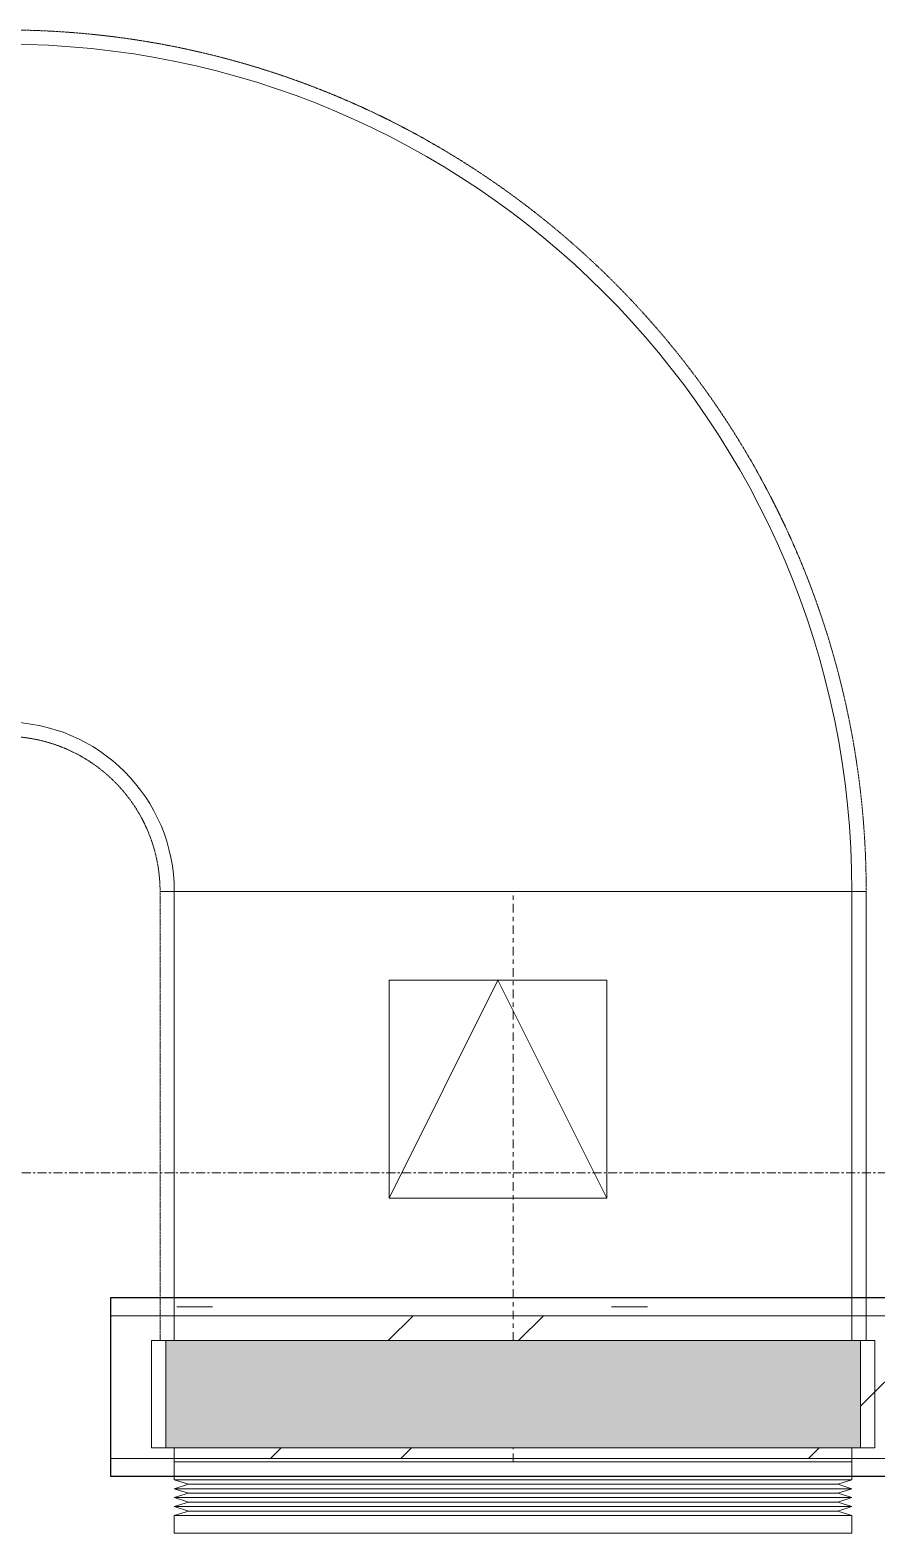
# Model space of a CAD drawing. Header units: inches. Extents: x -83664 to 20107, y -47222 to 19398.
# Drawn here: x -60860 to -59674, y -41759 to -39662 of the extents above; entities that cross this region are included whole.
import ezdxf

# ---------------------------------------------------------------- set-up
doc = ezdxf.new("R2010")
doc.units = ezdxf.units.IN
doc.header["$MEASUREMENT"] = 0
for name, pattern in [('Center', [29.999999, 12, -6, 6, -6]), ('Grid Line', [22.225, 12.7, -3.175, 3.175, -3.175]), ('Hidden 0_50', [1.0584, 0.5292, -0.5292])]:
    doc.linetypes.add(name, pattern=pattern)
doc.layers.add('A-DETL', color=7, linetype='Continuous', lineweight=18, true_color=0x00a600)
doc.layers.add('M-HVAC-DUCT', color=7, linetype='Continuous', lineweight=9, true_color=0xffe97f)
for name, color, linetype, lineweight in [('A-DETL-GENF', 7, 'Continuous', 9), ('A-WALL', 7, 'Continuous', 9), ('A-WALL-PATT', 7, 'Continuous', 25), ('M-HVAC-DUCT-CNTR', 7, 'Center', 9), ('S-GRID', 7, 'Continuous', 9)]:
    doc.layers.add(name, color=color, linetype=linetype, lineweight=lineweight)
pattern_1 = [(0, (0, 0), (1219.2, 304.8), [50.292, -864.108, 50.292, -864.108, -4876.8]), (0, (0, 0), (1219.2, 304.8), [-1828.8, 50.292, -1778.508, 50.292, -864.108, -2133.6]), (0, (0, 0), (1219.2, 304.8), [-4572, 50.292, -559.308, 50.292, -1473.708]), (120, (457.2, 152.4), (-873.56454, 903.4582), [50.292, -864.108, 50.292, -864.108, -4876.8]), (120, (457.2, 152.4), (-873.56454, 903.4582), [-1828.8, 50.292, -1778.508, 50.292, -864.108, -2133.6]), (120, (457.2, 152.4), (-873.56454, 903.4582), [-4572, 50.292, -559.308, 50.292, -1473.708]), (240, (609.6, 762), (-345.63546, -1208.2582), [50.292, -864.108, 50.292, -864.108, -4876.8]), (240, (609.6, 762), (-345.63546, -1208.2582), [-1828.8, 50.292, -1778.508, 50.292, -864.108, -2133.6]), (240, (609.6, 762), (-345.63546, -1208.2582), [-4572, 50.292, -559.308, 50.292, -1473.708])]

# ---------------------------------------------------------------- blocks, each defined once
blk = doc.blocks.new('M_Rec Elbow - Radius - 0_75W-8295559-FIRST FLOOR AC CONDITIONING LAYOUT - PART A')
at = {"layer": 'M-HVAC-DUCT', "color": 6, "true_color": 0xff00ff}
for p, q in [((-127.2, 544.6), (544.6, -127.2)), ((544.6, -127.2), (-127.2, 544.6)), ((-295.1, 475), (-295.1, -475)), ((-295.1, -475), (-295.1, 475))]:
    blk.add_line(p, q, dxfattribs=at)
for radius in [237.5, 237.5, 1187.5, 1187.5]:
    blk.add_arc((-295.1, 712.5), radius, 270, 315, dxfattribs=at)
blk = doc.blocks.new('M_Rec Elbow - Radius - 0_75W-8295560-FIRST FLOOR AC CONDITIONING LAYOUT - PART A')
at = {"layer": 'M-HVAC-DUCT', "color": 6, "true_color": 0xff00ff}
for p, q in [((-475, 712.5), (475, 712.5)), ((475, 712.5), (-475, 712.5)), ((-712.5, 475), (-712.5, -475)), ((-712.5, -475), (-712.5, 475))]:
    blk.add_line(p, q, dxfattribs=at)
for radius in [237.5, 237.5, 1187.5, 1187.5]:
    blk.add_arc((-712.5, 712.5), radius, 270, 0, dxfattribs=at)
blk = doc.blocks.new('GCE-DA-Fire Damper-Rectangular - Standard-8296411-FIRST FLOOR AC CONDITIONING LAYOUT - PART A')
at = {"layer": 'A-DETL-GENF', "true_color": 0xff00ff}
blk.add_hatch(color=6, dxfattribs=at).paths.add_polyline_path([(75, -487), (-75, -487), (-75, 487), (75, 487)])
at = {"layer": 'A-DETL-GENF', "color": 6, "true_color": 0xff00ff}
for p, q in [((75, 487), (-75, 487)), ((-75, 487), (-75, -487)), ((75, -487), (75, 487)), ((-75, -487), (75, -487))]:
    blk.add_line(p, q, dxfattribs=at)
at = {"layer": 'M-HVAC-DUCT', "color": 6, "true_color": 0xff00ff}
for p, q in [((-75, -487), (-75, 487)), ((-75, 487), (75, 487)), ((75, 487), (75, -487)), ((75, -487), (-75, -487))]:
    blk.add_line(p, q, dxfattribs=at)
blk = doc.blocks.new('Bmt_ME_DUCRectangular Flexible connection_FCU - Standard-9569674-FIRST FLOOR AC CONDITIONING LAYOUT - PART A')
at = {"layer": 'M-HVAC-DUCT', "color": 6, "true_color": 0xff00ff}
for p, q in [((-50, -475), (-50, 475)), ((-50, 475), (-50, -475)), ((-50, 475), (-25, 475)), ((-50, 475), (-25, 475)), ((-25, -475), (-25, 475)), ((-25, 475), (-25, -475)), ((-25, 475), (-25, -475)), ((-25, -475), (-25, 475)), ((-25, 475), (-18.75, 455)), ((-18.75, 455), (-25, 475)), ((-12.5, 475), (-18.75, 455)), ((-18.75, 455), (-12.5, 475)), ((-12.5, 475), (-6.25, 455)), ((-6.25, 455), (-12.5, 475)), ((-12.5, 475), (-12.5, -475)), ((-12.5, -475), (-12.5, 475)), ((0, 475), (-6.25, 455)), ((-6.25, 455), (0, 475)), ((0, 475), (6.25, 455)), ((6.25, 455), (0, 475)), ((0, -475), (0, 475)), ((0, 475), (0, -475)), ((12.5, 475), (6.25, 455)), ((6.25, 455), (12.5, 475)), ((12.5, 475), (18.75, 455)), ((18.75, 455), (12.5, 475)), ((12.5, 475), (12.5, -475)), ((12.5, -475), (12.5, 475)), ((25, 475), (18.75, 455)), ((18.75, 455), (25, 475)), ((25, -475), (25, 475)), ((25, 475), (25, -475)), ((25, 475), (50, 475)), ((25, 475), (50, 475)), ((25, 475), (25, -475)), ((25, -475), (25, 475)), ((50, -475), (50, 475)), ((50, 475), (50, -475)), ((-18.75, -455), (-18.75, 455)), ((-18.75, 455), (-18.75, -455)), ((-6.25, 455), (-6.25, -455)), ((-6.25, 455), (-6.25, -455)), ((6.25, -455), (6.25, 455)), ((6.25, -455), (6.25, 455)), ((18.75, -455), (18.75, 455)), ((18.75, -455), (18.75, 455)), ((-25, -475), (-18.75, -455)), ((-18.75, -455), (-25, -475)), ((-12.5, -475), (-18.75, -455)), ((-18.75, -455), (-12.5, -475)), ((-12.5, -475), (-6.25, -455)), ((-6.25, -455), (-12.5, -475)), ((0, -475), (-6.25, -455)), ((-6.25, -455), (0, -475)), ((0, -475), (6.25, -455)), ((6.25, -455), (0, -475)), ((12.5, -475), (6.25, -455)), ((6.25, -455), (12.5, -475)), ((12.5, -475), (18.75, -455)), ((18.75, -455), (12.5, -475)), ((25, -475), (18.75, -455)), ((18.75, -455), (25, -475)), ((-25, -475), (-50, -475)), ((-50, -475), (-25, -475)), ((25, -475), (50, -475)), ((50, -475), (25, -475))]:
    blk.add_line(p, q, dxfattribs=at)
blk = doc.blocks.new('TEMW-SMBZ-HO-BM-HVAC-00002_rvt-1-FIRST FLOOR AC CONDITIONING LAYOUT - PART A')
at = {"layer": 'M-HVAC-DUCT', "color": 6, "linetype": 'Hidden 0_50', "true_color": 0xff00ff}
for p, q in [((90779, 57502.2), (91769, 57502.2)), ((91769, 57502.2), (90779, 57502.2)), ((91769, 57502.2), (90779, 57502.2)), ((90779, 57502.2), (91769, 57502.2)), ((90779, 57502.2), (90779, 56872.7)), ((90779, 57502.2), (90779, 56872.7)), ((91769, 56872.7), (91769, 57502.2)), ((91769, 57502.2), (91769, 56872.7)), ((91781, 56872.7), (90767, 56872.7)), ((90767, 56872.7), (90767, 56722.7)), ((90767, 56722.7), (90767, 56872.7)), ((90767, 56872.7), (91781, 56872.7)), ((91769, 56872.7), (90779, 56872.7)), ((90779, 56872.7), (91769, 56872.7)), ((91781, 56722.7), (91781, 56872.7)), ((91781, 56872.7), (91781, 56722.7)), ((90767, 56722.7), (91781, 56722.7)), ((91781, 56722.7), (90767, 56722.7))]:
    blk.add_line(p, q, dxfattribs=at)
at = {"layer": 'M-HVAC-DUCT', "color": 6, "true_color": 0xff00ff}
for p, q in [((90799, 57502.2), (91749, 57502.2)), ((91749, 57502.2), (90799, 57502.2)), ((90799, 56872.7), (90799, 57502.2)), ((90799, 57502.2), (90799, 56872.7)), ((91749, 57502.2), (91749, 56872.7)), ((91749, 57502.2), (91749, 56872.7)), ((90799, 56872.7), (91749, 56872.7)), ((91749, 56872.7), (90799, 56872.7)), ((90799, 56722.7), (91749, 56722.7)), ((91749, 56722.7), (90799, 56722.7)), ((90799, 56702.7), (90799, 56722.7)), ((90799, 56722.7), (90799, 56702.7)), ((91749, 56722.7), (91749, 56702.7)), ((91749, 56722.7), (91749, 56702.7)), ((90799, 56702.7), (91749, 56702.7)), ((91749, 56702.7), (90799, 56702.7))]:
    blk.add_line(p, q, dxfattribs=at)
at = {"layer": 'M-HVAC-DUCT', "color": 6, "linetype": 'Hidden 0_50', "true_color": 0xff00ff}
for radius, start in [(1207.5, 360), (1207.5, 0), (217.5, 0), (217.5, 0)]:
    blk.add_arc((90561.5, 57502.2), radius, start, 90, dxfattribs=at)
at = {"layer": 'M-HVAC-DUCT-CNTR', "color": 6, "true_color": 0xff00ff}
for p, q in [((91274, 56872.7), (91274, 57502.2)), ((91274, 56702.7), (91274, 56722.7))]:
    blk.add_line(p, q, dxfattribs=at)
at = {"layer": 'M-HVAC-DUCT', "color": 6, "linetype": 'Hidden 0_50', "lineweight": 9, "true_color": 0xff00ff}
for name, p, rotation in [('M_Rec Elbow - Radius - 0_75W-8295560-FIRST FLOOR AC CONDITIONING LAYOUT - PART A', (91274, 58214.7), 90), ('M_Rec Elbow - Radius - 0_75W-8295559-FIRST FLOOR AC CONDITIONING LAYOUT - PART A', (91274, 56294.7), 45)]:
    blk.add_blockref(name, p, dxfattribs=dict(at, rotation=rotation))
at = {"layer": 'M-HVAC-DUCT', "color": 6, "linetype": 'Hidden 0_50', "lineweight": 9, "true_color": 0xff00ff, "extrusion": (0, 0, -1)}
for name, p, rotation in [('GCE-DA-Fire Damper-Rectangular - Standard-8296411-FIRST FLOOR AC CONDITIONING LAYOUT - PART A', (-91274, 56797.7), 270), ('Bmt_ME_DUCRectangular Flexible connection_FCU - Standard-9569674-FIRST FLOOR AC CONDITIONING LAYOUT - PART A', (-91274, 56652.7), 90)]:
    blk.add_blockref(name, p, dxfattribs=dict(at, rotation=rotation))
blk = doc.blocks.new('TEMW-SMBZ-HO-BM-HVAC-00002_rvt-2-FIRST FLOOR AC CONDITIONING LAYOUT - PART A')
at = {"layer": 'M-HVAC-DUCT', "color": 6, "linetype": 'Hidden 0_50', "true_color": 0xff00ff}
for p, q in [((90779, 57502.2), (91769, 57502.2)), ((91769, 57502.2), (90779, 57502.2)), ((91769, 57502.2), (90779, 57502.2)), ((90779, 57502.2), (91769, 57502.2)), ((90779, 57502.2), (90779, 56872.7)), ((90779, 57502.2), (90779, 56872.7)), ((91769, 56872.7), (91769, 57502.2)), ((91769, 57502.2), (91769, 56872.7)), ((91781, 56872.7), (90767, 56872.7)), ((90767, 56872.7), (90767, 56722.7)), ((90767, 56722.7), (90767, 56872.7)), ((90767, 56872.7), (91781, 56872.7)), ((91769, 56872.7), (90779, 56872.7)), ((90779, 56872.7), (91769, 56872.7)), ((91781, 56722.7), (91781, 56872.7)), ((91781, 56872.7), (91781, 56722.7)), ((90767, 56722.7), (91781, 56722.7)), ((91781, 56722.7), (90767, 56722.7))]:
    blk.add_line(p, q, dxfattribs=at)
at = {"layer": 'M-HVAC-DUCT', "color": 6, "true_color": 0xff00ff}
for p, q in [((90799, 57502.2), (91749, 57502.2)), ((91749, 57502.2), (90799, 57502.2)), ((90799, 56872.7), (90799, 57502.2)), ((90799, 57502.2), (90799, 56872.7)), ((91749, 57502.2), (91749, 56872.7)), ((91749, 57502.2), (91749, 56872.7)), ((90799, 56872.7), (91749, 56872.7)), ((91749, 56872.7), (90799, 56872.7)), ((90799, 56722.7), (91749, 56722.7)), ((91749, 56722.7), (90799, 56722.7)), ((90799, 56702.7), (90799, 56722.7)), ((90799, 56722.7), (90799, 56702.7)), ((91749, 56722.7), (91749, 56702.7)), ((91749, 56722.7), (91749, 56702.7)), ((90799, 56702.7), (91749, 56702.7)), ((91749, 56702.7), (90799, 56702.7))]:
    blk.add_line(p, q, dxfattribs=at)
at = {"layer": 'M-HVAC-DUCT', "color": 6, "linetype": 'Hidden 0_50', "true_color": 0xff00ff}
for radius, start in [(1207.5, 360), (1207.5, 0), (217.5, 0), (217.5, 0)]:
    blk.add_arc((90561.5, 57502.2), radius, start, 90, dxfattribs=at)
at = {"layer": 'M-HVAC-DUCT-CNTR', "color": 6, "true_color": 0xff00ff}
for p, q in [((91274, 56872.7), (91274, 57502.2)), ((91274, 56702.7), (91274, 56722.7))]:
    blk.add_line(p, q, dxfattribs=at)
at = {"layer": 'M-HVAC-DUCT', "color": 6, "linetype": 'Hidden 0_50', "lineweight": 9, "true_color": 0xff00ff}
for name, p, rotation in [('M_Rec Elbow - Radius - 0_75W-8295560-FIRST FLOOR AC CONDITIONING LAYOUT - PART A', (91274, 58214.7), 90), ('M_Rec Elbow - Radius - 0_75W-8295559-FIRST FLOOR AC CONDITIONING LAYOUT - PART A', (91274, 56294.7), 45)]:
    blk.add_blockref(name, p, dxfattribs=dict(at, rotation=rotation))
at = {"layer": 'M-HVAC-DUCT', "color": 6, "linetype": 'Hidden 0_50', "lineweight": 9, "true_color": 0xff00ff, "extrusion": (0, 0, -1)}
for name, p, rotation in [('GCE-DA-Fire Damper-Rectangular - Standard-8296411-FIRST FLOOR AC CONDITIONING LAYOUT - PART A', (-91274, 56797.7), 270), ('Bmt_ME_DUCRectangular Flexible connection_FCU - Standard-9569674-FIRST FLOOR AC CONDITIONING LAYOUT - PART A', (-91274, 56652.7), 90)]:
    blk.add_blockref(name, p, dxfattribs=dict(at, rotation=rotation))
blk = doc.blocks.new('SMBZ_Hospital Arch Model_2026_01_29_rvt-1-FIRST FLOOR AC CONDITIONING LAYOUT - PART A')
at = {"layer": 'A-WALL-PATT', "lineweight": 9, "true_color": 0xbbbbbb}
h = blk.add_hatch(dxfattribs=at)
h.set_pattern_fill('FP_13', color=9, style=0, pattern_type=2)
h.set_pattern_definition(pattern_1)
h.paths.add_polyline_path([(90709.4, 56907.7), (93184.4, 56907.7), (93184.4, 56932.7), (90709.4, 56932.7)])
h = blk.add_hatch(dxfattribs=at)
h.set_pattern_fill('FP_12', color=9, style=0, pattern_type=2)
h.set_pattern_definition([(45, (0, 0), (-377.1708, 377.1708), []), (45, (0, 571.5), (-377.1708, 377.1708), [])])
h.paths.add_polyline_path([(93384.4, 56707.7), (93384.4, 56907.7), (90709.4, 56907.7), (90709.4, 56707.7), (91775.6, 56707.7)])
h.paths.add_polyline_path([(90787, 56722.7), (90787, 56872.7), (91761, 56872.7), (91761, 56722.7), (90895, 56722.7)])
h = blk.add_hatch(dxfattribs=at)
h.set_pattern_fill('FP_13', color=9, style=0, pattern_type=2)
h.set_pattern_definition(pattern_1)
h.paths.add_polyline_path([(90709.4, 56682.7), (93409.4, 56682.7), (93409.4, 56707.7), (90709.4, 56707.7)])
at = {"layer": 'A-WALL', "color": 9, "lineweight": 25, "true_color": 0xbbbbbb}
for p, q in [((93159.4, 56932.7), (90709.4, 56932.7)), ((90709.4, 56932.7), (90709.4, 56682.7)), ((90709.4, 56682.7), (93409.4, 56682.7))]:
    blk.add_line(p, q, dxfattribs=at)
at = {"layer": 'A-WALL', "color": 9, "true_color": 0xbbbbbb}
for p, q in [((90709.4, 56682.7), (90709.4, 56932.7)), ((93159.4, 56932.7), (90709.4, 56932.7)), ((93184.4, 56907.7), (90709.4, 56907.7)), ((93384.4, 56707.7), (90709.4, 56707.7)), ((90709.4, 56682.7), (93409.4, 56682.7))]:
    blk.add_line(p, q, dxfattribs=at)

msp = doc.modelspace()

# ---------------------------------------------------------------- linework, layer by layer
at = {"layer": 'A-DETL', "color": 7, "lineweight": 9}
for p, q in [((-60356.7, -40994.3), (-60051.3, -40994.3)), ((-60356.7, -41299.7), (-60356.7, -40994.3)), ((-60356.7, -41299.7), (-60204, -40994.3)), ((-60204, -40994.3), (-60051.3, -41299.7)), ((-60051.3, -40994.3), (-60051.3, -41299.7)), ((-60051.3, -41299.7), (-60356.7, -41299.7))]:
    msp.add_line(p, q, dxfattribs=at)
at = {"layer": 'S-GRID', "color": 254, "linetype": 'Grid Line', "true_color": 0xdcdcdc}
msp.add_line((20106.7, -41264.5), (-81517, -41264.5), dxfattribs=at)

# ---------------------------------------------------------------- block references
at = {"lineweight": 5}
for name in ['SMBZ_Hospital Arch Model_2026_01_29_rvt-1-FIRST FLOOR AC CONDITIONING LAYOUT - PART A', 'TEMW-SMBZ-HO-BM-HVAC-00002_rvt-1-FIRST FLOOR AC CONDITIONING LAYOUT - PART A', 'TEMW-SMBZ-HO-BM-HVAC-00002_rvt-2-FIRST FLOOR AC CONDITIONING LAYOUT - PART A']:
    msp.add_blockref(name, (-151456.7, -98372.2), dxfattribs=at)

doc.saveas('drawing.dxf')
